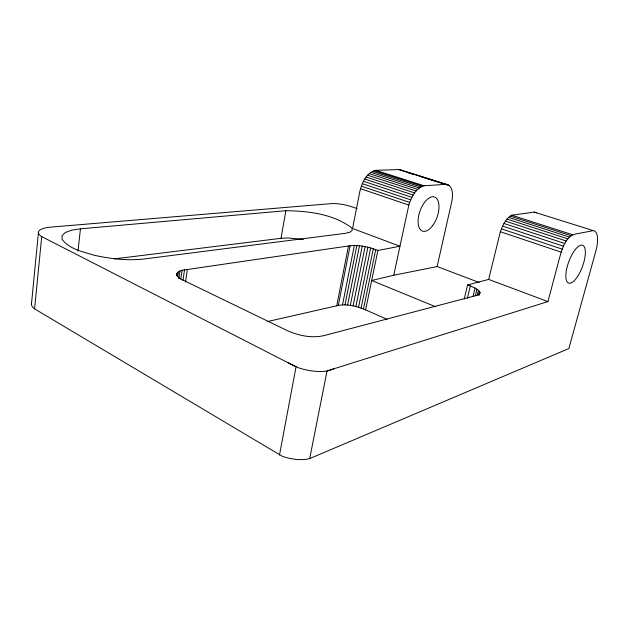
<?xml version="1.0" encoding="UTF-8"?>
<svg xmlns="http://www.w3.org/2000/svg" width="629" height="629" viewBox="0 0 629 629"><rect width="100%" height="100%" fill="white"/><g stroke="black" fill="none" stroke-linecap="round" stroke-linejoin="round"><path stroke-width="0.94" d="M31.45 304.216L38.424 232.675M464.265 298.979L467.606 284.937L488.654 279.418L500.354 231.724C502.626 225.457 505.677 218.593 511.762 215.197L534.328 212.122L593.328 230.631A24.979 8.845 -70 0 1 596.253 249.564L568.86 348.552L309.688 458.596L307.4 459.107A26.615 12.619 10.8 0 1 281.973 456.119L34.587 308.87L41.711 236.614A29.885 8.177 6.1 0 1 49.164 227.258L329.635 203.749C339.015 202.884 348.419 205.337 357.123 208.679M77.996 250.995L80.449 228.814L285.857 210.707C308.383 211.006 333.504 213.986 351.839 227.981L352.216 230.356L350.015 232.187L345.313 233.328L143.2 259.101C126.508 260.783 109.674 258.763 93.383 255.044C82.407 251.537 69.245 249.147 62.043 239.256L62.098 235.529L65.44 232.439L71.73 230.159L80.449 228.814M176.482 275.754C176.458 270.313 183.393 270.006 187.363 269.503L348.497 245.97C358.436 244.492 368.665 246.812 377.903 250.476L399.965 246.238L408.826 205.078C411.327 197.333 415.565 188.173 424.072 185.783L445.686 184.328C453.029 184.957 452.959 194.754 452.086 200.226L437.131 266.547L393.77 275.235L371.692 280.503L435.693 306.771M176.875 275.667L177.292 272.758M177.677 276.642L178.369 271.799M178.848 278.702L179.965 270.981M180.775 278.977L182.033 270.313M182.96 280.51L184.517 269.817M185.516 282.099L187.363 269.503M114.572 258.857L281.021 238.32L285.857 210.707M279.488 455.05L296.039 366.833L41.711 236.614M267.718 321.498L336.696 305.82L348.497 245.97M336.696 305.82L338.323 305.356L350.125 245.648M309.688 458.596L327.056 370.937L547.93 301.59L559.48 258.142C562.051 249.383 565.164 236.779 575.063 234.106L593.328 230.631M338.323 305.356L342.506 304.892L354.331 245.436M342.506 304.892L344.959 304.9L356.816 245.538M344.959 304.9L347.585 305.065L359.481 245.774M347.585 305.065L350.322 305.387L362.265 246.143M350.322 305.387L353.105 305.859L365.095 246.639M387.126 319.359L363.491 308.965L355.88 306.465L367.926 247.244M358.569 307.196L370.678 247.944M361.125 308.037L373.304 248.73M363.491 308.965L375.725 249.579M365.598 309.955L377.903 250.476M393.77 275.235L399.965 246.238L352.554 228.5L359.898 191.279C361.856 182.748 366.44 172.574 375.741 170.317L399.533 169.547L448.225 184.855M467.426 298.17L470.35 285.928L467.606 284.937M473.016 296.581L475.068 288.074L470.35 285.928M475.32 295.811L476.924 289.175L475.068 288.074M477.238 295.017L478.394 290.268L476.924 289.175M478.496 295.135L479.424 291.321L478.394 290.268M479.306 295.135L479.99 292.312L479.424 291.321M333.732 368.846L328.299 370.756L324.745 371.283A27.401 10.402 10.8 0 1 298.618 367.823L288.145 362.791M281.021 238.32L287.901 237.974L303.367 239.366M353.105 305.859L355.88 306.465M398.149 169.421L445.686 184.328M407.537 172.495L414.039 174.532M419.606 176.277L449.318 185.594M375.741 170.317L424.072 185.783M374.137 170.671L422.523 186.192M511.762 215.197L572.445 234.68M372.502 171.355L420.927 186.931M510.213 216.085L570.975 235.655M370.858 172.338L419.307 187.985M508.625 217.39L569.442 237.062M369.231 173.628L417.703 189.353M507.029 219.089L567.893 238.871M367.651 175.192L416.131 191.004M505.472 221.141L566.352 241.033M366.141 177.008L414.613 192.906M503.986 223.484L564.873 243.509M364.734 179.045L413.19 195.037M502.618 226.078L563.482 246.23M363.444 181.27L411.877 197.364M501.399 228.846L562.216 249.131M362.296 183.652L410.698 199.841M500.354 231.724L561.107 252.127M361.313 186.137L409.676 202.428M360.511 188.7L408.826 205.078M399.533 169.547L401.97 170.742M488.654 279.418L547.93 301.59M437.131 266.547L479.164 282.476M479.99 292.312L479.683 294.01L477.458 295.19L326.152 335.045C312.369 339.015 297.163 335.54 284.591 329.305L185.162 281.139C182.025 279.504 176.867 278.034 176.757 273.827M34.587 308.87A29.217 10.033 4.7 0 1 31.599 303.092M534.328 212.122A23.965 9.82 -70.3 0 1 536.388 212.948M577.642 276.375A20.159 7.257 -69.7 0 0 582.831 245.373A20.159 7.257 -69.7 0 0 566.312 270.792A20.159 7.257 -69.7 0 0 577.642 276.375M432.776 225.434A18.092 9.065 -70.6 0 0 434.694 197.05A18.092 9.065 -70.6 0 0 418.151 219.694A18.092 9.065 -70.6 0 0 432.776 225.434"/></g></svg>
